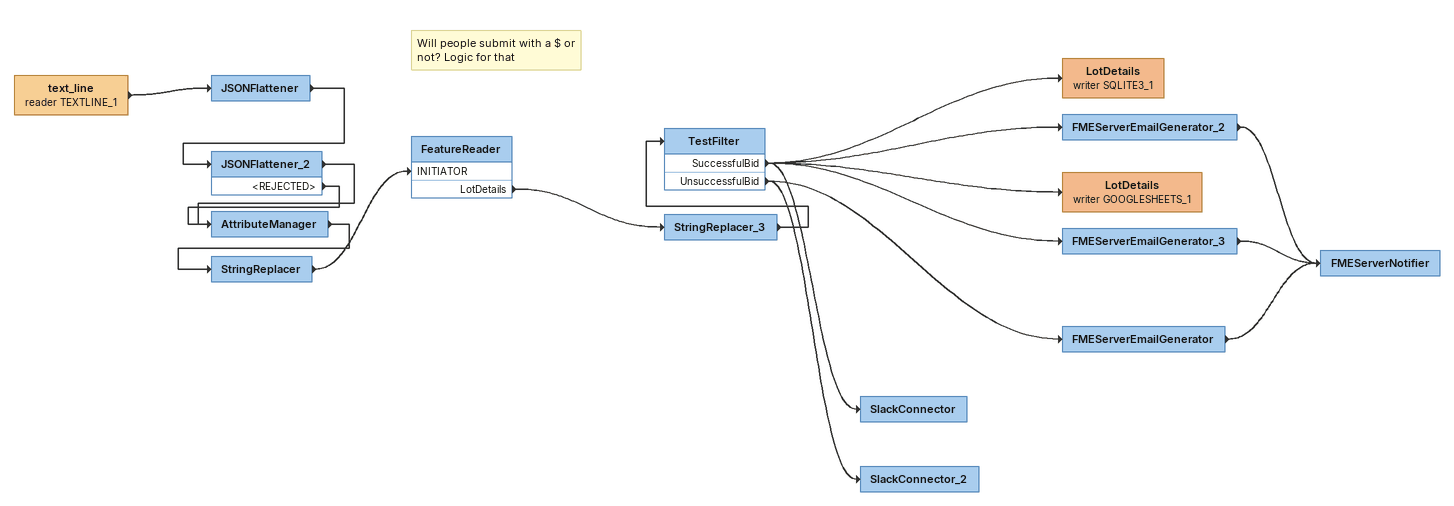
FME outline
text_line (reader TEXTLINE_1)
    -> JSONFlattener
JSONFlattener
    -> JSONFlattener_2
JSONFlattener_2
    -> AttributeManager
    <REJECTED> -> AttributeManager
AttributeManager
    -> StringReplacer
StringReplacer
    -> FeatureReader [INITIATOR]
Note: Will people submit with a $ or not? Logic for that
FeatureReader
    LotDetails -> StringReplacer_3
StringReplacer_3
    -> TestFilter
TestFilter
    SuccessfulBid -> FMEServerEmailGenerator_2
    SuccessfulBid -> FMEServerEmailGenerator_3
    SuccessfulBid -> LotDetails (writer SQLITE3_1)
    SuccessfulBid -> SlackConnector
    SuccessfulBid -> LotDetails (writer GOOGLESHEETS_1)
    UnsuccessfulBid -> FMEServerEmailGenerator
    UnsuccessfulBid -> SlackConnector_2
LotDetails (writer SQLITE3_1)
FMEServerEmailGenerator_2
    -> FMEServerNotifier
LotDetails (writer GOOGLESHEETS_1)
FMEServerEmailGenerator_3
    -> FMEServerNotifier
FMEServerEmailGenerator
    -> FMEServerNotifier
FMEServerNotifier
SlackConnector
SlackConnector_2
